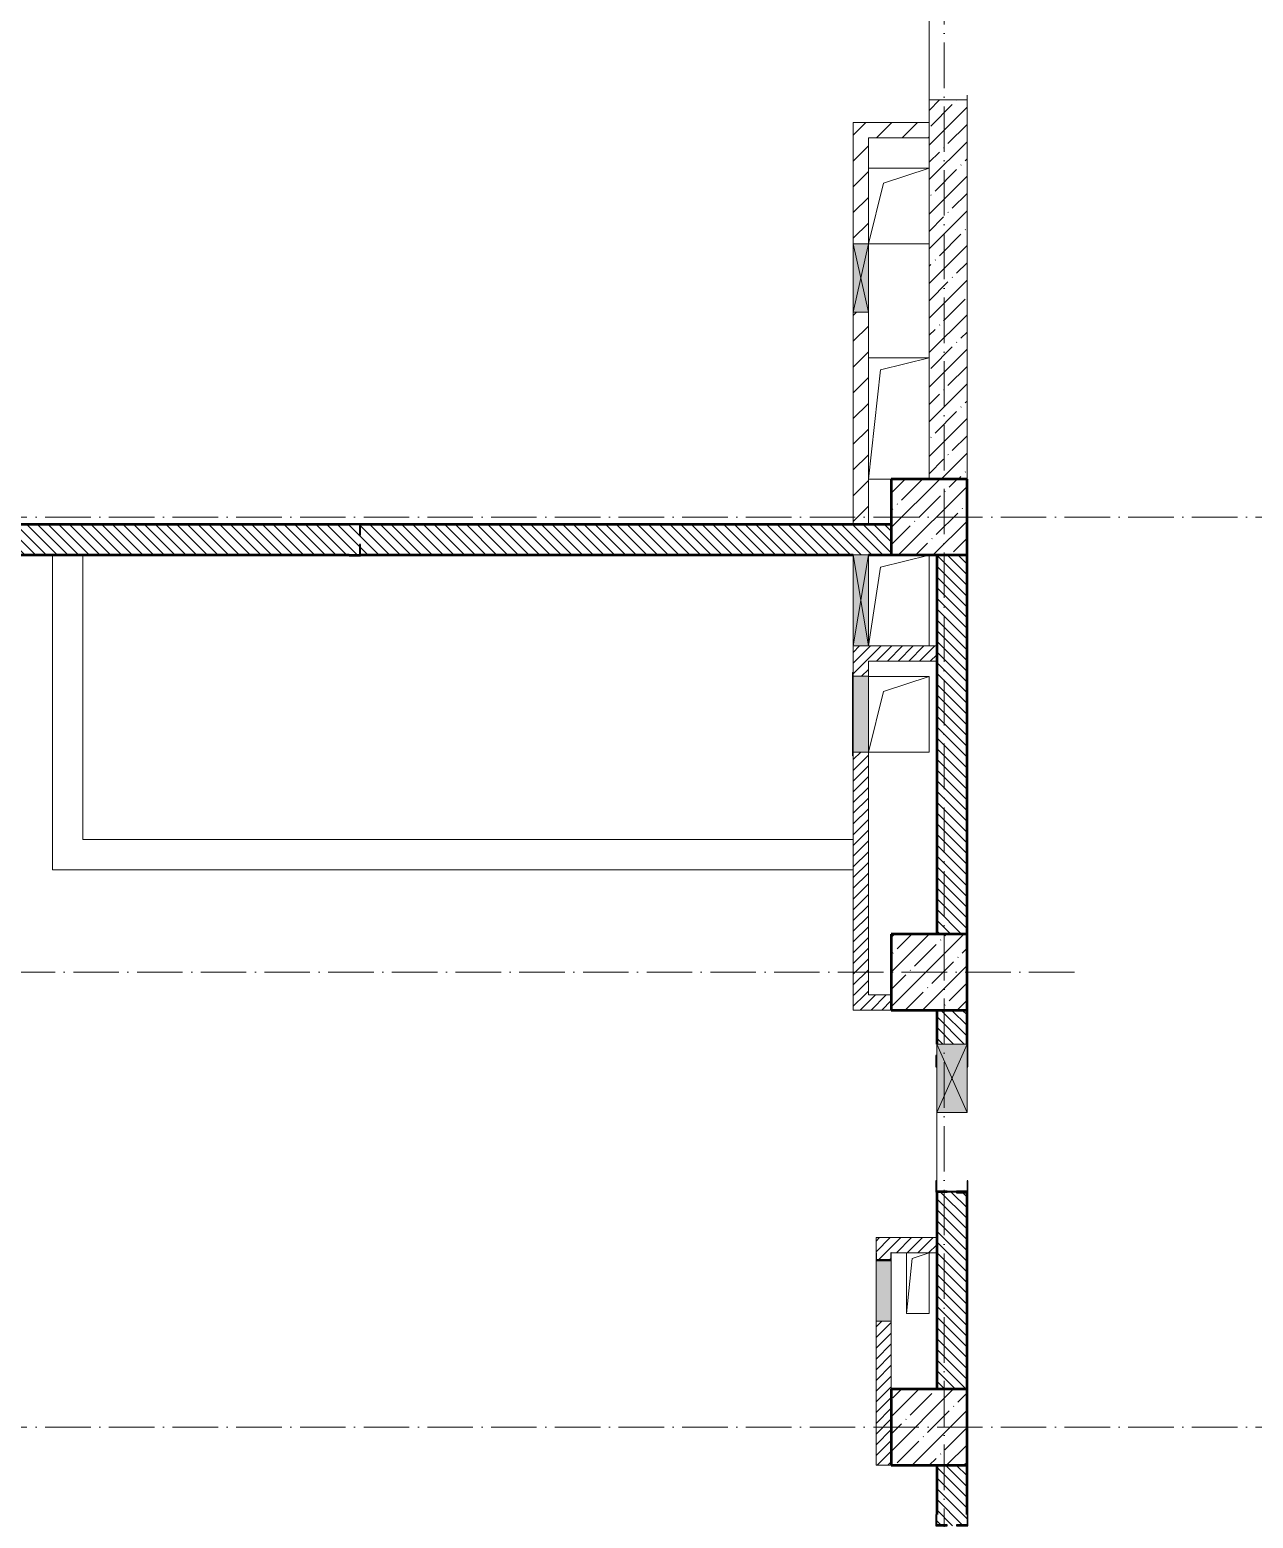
# Model space of a CAD drawing. Header units: millimetres. Extents: x -213536 to 1564669, y -45299 to 942238.
# Drawn here: x -16172 to -8104, y 490897 to 500709 of the extents above; entities that cross this region are included whole.
import ezdxf

# ---------------------------------------------------------------- set-up
doc = ezdxf.new("R2010")
doc.units = ezdxf.units.MM
doc.linetypes.add('50_200_ШТРИХ_1Т_ш5_п1_п1_', pattern=[700, 500, -100, 0, -100])
for name, color, linetype, lineweight in [('3.1) ЖБ окна 1.2 м', 102, 'Continuous', 30), ('A-DETL-GENF-OTLN', 7, 'Continuous', 9), ('A-FLOR-____-OTLN', 7, 'Continuous', 9), ('A-GENM-____-MCUT', 7, 'Continuous', 25), ('A-GENM-____-OTLN', 7, 'Continuous', 9), ('A-GENM-____-OTLN-1', 7, 'Continuous', 25), ('A-GLAZ-____-OTLN', 7, 'Continuous', 9), ('A-WALL-____-MCUT-1', 7, 'Continuous', 9), ('A-WALL-____-MCUT-2', 7, 'Continuous', 50), ('A-WALL-____-OTLN', 7, 'Continuous', 9), ('A-WALL-____-PATT-1', 7, 'Continuous', 9), ('A-WALL-FNSH-MCUT-1', 7, 'Continuous', 9), ('I-WALL-____-OTLN', 7, 'Continuous', 9), ('S-COLS-____-MCUT', 7, 'Continuous', 50), ('S-COLS-____-OTLN', 7, 'Continuous', 9), ('S-GRID-____-OTLN-1', 7, '50_200_ШТРИХ_1Т_ш5_п1_п1_', 9)]:
    doc.layers.add(name, color=color, linetype=linetype, lineweight=lineweight)
doc.layers.add('A-GLAZ-____-OTLN-1', color=7, linetype='Continuous', lineweight=9, true_color=0xc0c0c0)
pattern_1 = [(135, (-15591.663, 459015.94), (-35.35534, -35.35534), [])]
pattern_2 = [(45, (-15591.663, 459015.94), (-35.35534, 35.35534), [])]
pattern_3 = [(45, (-15591.66, 459015.94), (-84.8528, 84.8528), [])]

# ---------------------------------------------------------------- blocks, each defined once
blk = doc.blocks.new('BSC_Колонна _Прямоугольная - 500х500-V37-АР1_План отверстий 2 этажа в осях 1-64_А-ГГ')
at = {"layer": 'S-COLS-____-OTLN'}
h = blk.add_hatch(dxfattribs=at)
h.set_pattern_fill('FP_66', color=256, style=0, pattern_type=2)
h.set_pattern_definition([(45, (-5350, -32481.04), (-114.04925, 114.04925), []), (45, (-5235.95, -32481.04), (-114.04925, 114.04925), [201.613, -40.323, 3.353, -36.97])])
h.paths.add_polyline_path([(-250, -250), (250, -250), (250, 250), (-250, 250)], flags=0)
at = {"layer": 'S-COLS-____-MCUT'}
for p, q in [((250, 250), (-250, 250)), ((-250, 250), (-250, -250)), ((250, -250), (250, 250)), ((-250, -250), (250, -250))]:
    blk.add_line(p, q, dxfattribs=at)
blk = doc.blocks.new('BSC_Колонна _Прямоугольная - 500х500-V49-АР1_План отверстий 2 этажа в осях 1-64_А-ГГ')
at = {"layer": 'S-COLS-____-OTLN'}
h = blk.add_hatch(dxfattribs=at)
h.set_pattern_fill('FP_78', color=256, style=0, pattern_type=2)
h.set_pattern_definition([(45, (-5350, -35481.04), (-114.04925, 114.04925), []), (45, (-5235.95, -35481.04), (-114.04925, 114.04925), [201.613, -40.323, 3.353, -36.97])])
h.paths.add_polyline_path([(-250, -250), (250, -250), (250, 250), (-250, 250)], flags=0)
at = {"layer": 'S-COLS-____-MCUT'}
for p, q in [((250, 250), (-250, 250)), ((-250, 250), (-250, -250)), ((250, -250), (250, 250)), ((-250, -250), (250, -250))]:
    blk.add_line(p, q, dxfattribs=at)
blk = doc.blocks.new('BSC_Колонна _Прямоугольная - 500х500-V102-АР1_План отверстий 2 этажа в осях 1-64_А-ГГ')
at = {"layer": 'S-COLS-____-OTLN'}
h = blk.add_hatch(dxfattribs=at)
h.set_pattern_fill('FP_131', color=256, style=0, pattern_type=2)
h.set_pattern_definition([(45, (-5350, -38481.04), (-114.04925, 114.04925), []), (45, (-5235.95, -38481.04), (-114.04925, 114.04925), [201.613, -40.323, 3.353, -36.97])])
h.paths.add_polyline_path([(-250, -250), (250, -250), (250, 250), (-250, 250), (-250, 94.6)], flags=0)
at = {"layer": 'S-COLS-____-MCUT'}
for p, q in [((250, 250), (-250, 250)), ((-250, 250), (-250, -250)), ((250, -250), (250, 250)), ((-250, -250), (250, -250))]:
    blk.add_line(p, q, dxfattribs=at)
blk = doc.blocks.new('АР_Перемычка - АР_Перемычка-28357691-АР1_План отверстий 2 этажа в осях 1-64_А-ГГ')
at = {"layer": 'A-GENM-____-OTLN'}
blk.add_line((-250, -100), (-243, -100), dxfattribs=at)
blk = doc.blocks.new('Фахверк_СКБ_Уголок - 200_3960-28268576-АР1_План отверстий 2 этажа в осях 1-64_А-ГГ')
at = {"layer": 'A-GENM-____-MCUT'}
for p, q in [((200, 156), (125, 156)), ((125, 156), (125, 81)), ((131, 81), (131, 150)), ((131, 150), (200, 150)), ((200, 150), (200, 156)), ((125, 81), (131, 81)), ((131, 19), (125, 19)), ((125, 19), (125, -56)), ((131, -50), (131, 19)), ((125, -56), (200, -56)), ((200, -50), (131, -50)), ((200, -56), (200, -50))]:
    blk.add_line(p, q, dxfattribs=at)
blk = doc.blocks.new('Фахверк_СКБ_Уголок - 200_3550-28267367-АР1_План отверстий 2 этажа в осях 1-64_А-ГГ')
at = {"layer": 'A-GENM-____-MCUT'}
for p, q in [((200, 156), (125, 156)), ((125, 156), (125, 81)), ((131, 81), (131, 150)), ((131, 150), (200, 150)), ((200, 150), (200, 156)), ((125, 81), (131, 81)), ((131, 19), (125, 19)), ((125, 19), (125, -56)), ((131, -50), (131, 19)), ((125, -56), (200, -56)), ((200, -50), (131, -50)), ((200, -56), (200, -50))]:
    blk.add_line(p, q, dxfattribs=at)
blk = doc.blocks.new('154_Стойка_СКБ_Уголок - СМ-2480_200-V144-АР1_План отверстий 2 этажа в осях 1-64_А-ГГ')
at = {"layer": 'A-GENM-____-MCUT'}
for p, q in [((125, 156), (125, 150)), ((200, 156), (125, 156)), ((200, 150), (200, 156)), ((125, -50), (125, -56)), ((125, -56), (200, -56)), ((200, -56), (200, -50))]:
    blk.add_line(p, q, dxfattribs=at)
blk = doc.blocks.new('Стойка_Влож_Уголок - Уголок-V145-АР1_План отверстий 2 этажа в осях 1-64_А-ГГ')
at = {"layer": 'A-GENM-____-MCUT'}
for p, q in [((0, -75), (75, -75)), ((75, -75), (75, -69))]:
    blk.add_line(p, q, dxfattribs=at)
blk = doc.blocks.new('154_Стойка_СКБ_Уголок - СМ-2480_200-28447058-АР1_План отверстий 2 этажа в осях 1-64_А-ГГ')
at = {"layer": 'A-GENM-____-MCUT'}
for p, q in [((125, 156), (125, 81)), ((200, 156), (125, 156)), ((131, 81), (131, 150)), ((131, 150), (200, 150)), ((200, 150), (200, 156)), ((125, 81), (131, 81)), ((131, 19), (125, 19)), ((125, 19), (125, -56)), ((131, -50), (131, 19)), ((125, -56), (200, -56)), ((200, -50), (131, -50)), ((200, -56), (200, -50))]:
    blk.add_line(p, q, dxfattribs=at)
blk = doc.blocks.new('Стойка_Влож_Полоса боковая - Полоса-28346330-АР1_План отверстий 2 этажа в осях 1-64_А-ГГ')
at = {"layer": 'A-GENM-____-OTLN'}
for p, q in [((-5, -31), (-5, 31)), ((0, 31), (0, -31))]:
    blk.add_line(p, q, dxfattribs=at)
blk = doc.blocks.new('Стойка_Влож_Уголок - Уголок-28346305-АР1_План отверстий 2 этажа в осях 1-64_А-ГГ')
at = {"layer": 'A-GENM-____-MCUT'}
for p, q in [((75, 75), (0, 75)), ((0, 0), (6, 0)), ((6, 69), (75, 69)), ((6, 0), (6, 69)), ((75, 69), (75, 75))]:
    blk.add_line(p, q, dxfattribs=at)
blk = doc.blocks.new('AR_Отверстие Ниша - Лючок-32405468-АР1_План отверстий 2 этажа в осях 1-64_А-ГГ')
at = {"layer": 'A-GLAZ-____-OTLN'}
blk.add_hatch(color=256, dxfattribs=at).paths.add_polyline_path([(200, -47), (200, 50), (-200, 50), (-200, -50), (200, -50)], flags=0)
for p, q in [((200, 50), (-200, 50)), ((200, -50), (200, 50)), ((-200, -50), (200, -50))]:
    blk.add_line(p, q, dxfattribs=at)
blk = doc.blocks.new('AR_Отверстие Ниша - Лючок-32403618-АР1_План отверстий 2 этажа в осях 1-64_А-ГГ')
at = {"layer": 'A-GLAZ-____-OTLN'}
blk.add_hatch(color=256, dxfattribs=at).paths.add_polyline_path([(-250, -50), (250, -50), (250, 50), (-250, 50)], flags=0)
for p, q in [((-250, 50), (250, 50)), ((-250, -50), (-250, 50)), ((250, 50), (250, -50)), ((250, -50), (-250, -50))]:
    blk.add_line(p, q, dxfattribs=at)
blk = doc.blocks.new('Л_Общий_Лючок - Лючок-29753807-АР1_План отверстий 2 этажа в осях 1-64_А-ГГ')
at = {"layer": 'A-GLAZ-____-OTLN-1'}
blk.add_hatch(color=256, dxfattribs=at).paths.add_polyline_path([(524, -6), (524, 0), (-24, 0), (-24, -6), (500, -6)], flags=0)
at = {"layer": 'A-GLAZ-____-OTLN'}
for p, q in [((-24, 0), (-24, -6)), ((524, 0), (524, -6)), ((-24, -6), (524, -6))]:
    blk.add_line(p, q, dxfattribs=at)
blk = doc.blocks.new('154_Фахверк_СКБ_Швеллер - Тип_100_3960_зеркало-29769493-АР1_План отверстий 2 этажа в осях 1-64_А-ГГ')
at = {"layer": 'A-GENM-____-MCUT'}
for p, q in [((175, 50), (125, 50)), ((125, 50), (125, -50)), ((128, 47), (175, 47)), ((128, -47), (128, 47)), ((175, 47), (175, 50)), ((125, -50), (175, -50)), ((175, -47), (128, -47)), ((175, -50), (175, -47))]:
    blk.add_line(p, q, dxfattribs=at)
blk = doc.blocks.new('AR_Отверстие прямоугольное _в плите_ - AR_Отверстие прямоугольное _в плите_-30459278-АР1_План отверстий 2 этажа в осях 1-64_А-ГГ')
at = {"layer": 'A-GENM-____-OTLN'}
for p, q in [((-75, 200), (-75, -200)), ((-37.5, 162.5), (75, 200)), ((75, -200), (75, 200)), ((-75, -200), (-37.5, 162.5)), ((-75, -200), (75, -200))]:
    blk.add_line(p, q, dxfattribs=at)
blk = doc.blocks.new('AR_Отверстие прямоугольное _в плите_ - AR_Отверстие прямоугольное _в плите_-30459445-АР1_План отверстий 2 этажа в осях 1-64_А-ГГ')
at = {"layer": 'A-GENM-____-OTLN'}
for p, q in [((200, 250), (-200, 250)), ((-100, 150), (200, 250)), ((200, -250), (200, 250)), ((-200, -250), (-100, 150)), ((-200, -250), (200, -250))]:
    blk.add_line(p, q, dxfattribs=at)
blk = doc.blocks.new('AR_Отверстие прямоугольное _в плите_ - AR_Отверстие прямоугольное _в плите_-V173-АР1_План отверстий 2 этажа в осях 1-64_А-ГГ')
at = {"layer": 'A-GENM-____-OTLN'}
for p, q in [((200, 250), (-200, 250)), ((-100, 150), (200, 250)), ((-200, -250), (-100, 150)), ((-200, -250), (200, -250))]:
    blk.add_line(p, q, dxfattribs=at)
blk = doc.blocks.new('AR_Отверстие прямоугольное _в плите_ - AR_Отверстие прямоугольное _в плите_-30552819-АР1_План отверстий 2 этажа в осях 1-64_А-ГГ')
at = {"layer": 'A-GENM-____-OTLN'}
for p, q in [((200, 400), (-200, 400)), ((-120, 320), (200, 400)), ((-200, -400), (-120, 320)), ((-200, -400), (-50, -400))]:
    blk.add_line(p, q, dxfattribs=at)
blk = doc.blocks.new('AR_Отверстие прямоугольное _в плите_ - AR_Отверстие прямоугольное _в плите_-30552564-АР1_План отверстий 2 этажа в осях 1-64_А-ГГ')
at = {"layer": 'A-GENM-____-OTLN'}
for p, q in [((200, 300), (-200, 300)), ((-120, 220), (200, 300)), ((200, -299.7), (200, 300)), ((-199.9, -299.7), (-120, 220))]:
    blk.add_line(p, q, dxfattribs=at)
blk = doc.blocks.new('AR_Отверстие прямоугольное _в стене_ - AR_Отверстие прямоугольное _в стене__ОВ-36815002-АР1_План отверстий 2 этажа в осях 1-64_А-ГГ')
at = {"layer": 'A-GLAZ-____-OTLN'}
blk.add_hatch(color=256, dxfattribs=at).paths.add_polyline_path([(225, 50), (-225, 50), (-225, -50), (225, -50)], flags=0)
at = {"layer": 'A-DETL-GENF-OTLN'}
for p, q in [((-225, -50), (-225, 50)), ((-225, 50), (225, 50)), ((225, 50), (-225, -50)), ((-225, 50), (225, -50)), ((225, 50), (-225, 50)), ((-225, 50), (-225, -50)), ((225, 50), (225, -50)), ((225, -50), (225, 50)), ((225, -50), (-225, -50)), ((-225, -50), (225, -50))]:
    blk.add_line(p, q, dxfattribs=at)
blk = doc.blocks.new('AR_Отверстие прямоугольное _в стене_ - AR_Отверстие прямоугольное _в стене__ОВ-V198-АР1_План отверстий 2 этажа в осях 1-64_А-ГГ')
at = {"layer": 'A-GLAZ-____-OTLN'}
blk.add_hatch(color=256, dxfattribs=at).paths.add_polyline_path([(-225, -100), (225, -100), (225, 100), (-225, 100)], flags=0)
at = {"layer": 'A-DETL-GENF-OTLN'}
for p, q in [((-225, -100), (-225, 100)), ((-225, 100), (225, 100)), ((225, 100), (-225, -100)), ((-225, 100), (225, -100)), ((225, 100), (-225, 100)), ((-225, 100), (-225, -100)), ((225, 100), (225, -100)), ((225, -100), (225, 100)), ((225, -100), (-225, -100)), ((-225, -100), (225, -100))]:
    blk.add_line(p, q, dxfattribs=at)
blk = doc.blocks.new('AR_Отверстие прямоугольное _в стене_ - AR_Отверстие прямоугольное _в стене__ОВ-36902575-АР1_План отверстий 2 этажа в осях 1-64_А-ГГ')
at = {"layer": 'A-GLAZ-____-OTLN'}
blk.add_hatch(color=256, dxfattribs=at).paths.add_polyline_path([(-300, -50), (300, -50), (300, 50), (-300, 50)], flags=0)
at = {"layer": 'A-DETL-GENF-OTLN'}
for p, q in [((-300, -50), (-300, 50)), ((-300, 50), (300, 50)), ((300, 50), (-300, -50)), ((-300, 50), (300, -50)), ((300, 50), (-300, 50)), ((-300, 50), (-300, -50)), ((300, 50), (300, -50)), ((300, -50), (300, 50)), ((300, -50), (-300, -50)), ((-300, -50), (300, -50))]:
    blk.add_line(p, q, dxfattribs=at)
blk = doc.blocks.new('2этаж')
at = {"layer": 'S-GRID-____-OTLN-1', "color": 251, "ltscale": 0.6, "true_color": 0x636466}
for p, q in [((-10141.7, 454533.3), (-10141.7, 508896.9)), ((11116.1, 497497), (-20260.4, 497497)), ((-9283.2, 494497), (-20260.4, 494497)), ((11116.1, 491497), (-20260.4, 491497))]:
    blk.add_line(p, q, dxfattribs=at)

msp = doc.modelspace()

# ---------------------------------------------------------------- hatches: boundary and pattern name
at = {"layer": 'A-WALL-____-PATT-1'}
h = msp.add_hatch(dxfattribs=at)
h.set_pattern_fill('FP_25', color=256, style=0, pattern_type=2)
h.set_pattern_definition([(45, (-15591.66, 459015.94), (-114.04925, 114.04925), []), (45, (-15477.61, 459015.94), (-114.04925, 114.04925), [201.612, -40.322, 3.353, -36.97])])
h.paths.add_polyline_path([(-9991.7, 497747), (-9991.7, 500247), (-10241.7, 500247), (-10241.7, 497747)], flags=0)
h.paths.add_polyline_path([(-10241.7, 502047), (-9991.7, 502047), (-9991.7, 502747), (-10241.7, 502747)], flags=0)
h = msp.add_hatch(dxfattribs=at)
h.set_pattern_fill('FP_4', color=256, style=0, pattern_type=2)
h.set_pattern_definition(pattern_3)
h.paths.add_polyline_path([(-10241.7, 499997), (-10241.7, 500097), (-10741.7, 500097), (-10741.7, 499997), (-10641.7, 499997)], flags=0)
h = msp.add_hatch(dxfattribs=at)
h.set_pattern_fill('FP_4', color=256, style=0, pattern_type=2)
h.set_pattern_definition(pattern_3)
h.paths.add_polyline_path([(-10741.7, 497447), (-10641.7, 497447), (-10641.7, 498847), (-10741.7, 498847), (-10741.7, 497591.6)], flags=0)
h.paths.add_polyline_path([(-10741.7, 499297), (-10641.7, 499297), (-10641.7, 499997), (-10741.7, 499997)], flags=0)
h = msp.add_hatch(dxfattribs=at)
h.set_pattern_fill('FP_6', color=256, style=0, pattern_type=2)
h.set_pattern_definition(pattern_1)
h.paths.add_polyline_path([(-10641.7, 497247), (-10491.7, 497247), (-10491.7, 497447), (-13991.7, 497447), (-13991.7, 497378), (-13997.7, 497378), (-13997.7, 497447), (-17541.7, 497447), (-17541.7, 497247), (-13997.7, 497247), (-13997.7, 497316), (-13991.7, 497316), (-13991.7, 497247), (-10741.7, 497247)], flags=0)
h = msp.add_hatch(dxfattribs=at)
h.set_pattern_fill('FP_6', color=256, style=0, pattern_type=2)
h.set_pattern_definition(pattern_1)
h.paths.add_polyline_path([(-9991.7, 494747), (-9991.7, 497247), (-10191.7, 497247), (-10191.7, 494747)], flags=0)
h = msp.add_hatch(dxfattribs=at)
h.set_pattern_fill('FP_5', color=256, style=0, pattern_type=2)
h.set_pattern_definition(pattern_2)
h.paths.add_polyline_path([(-10191.7, 496547), (-10191.7, 496647), (-10741.7, 496647), (-10741.7, 496547), (-10641.7, 496547)], flags=0)
h = msp.add_hatch(dxfattribs=at)
h.set_pattern_fill('FP_5', color=256, style=0, pattern_type=2)
h.set_pattern_definition(pattern_2)
h.paths.add_polyline_path([(-10741.7, 494347), (-10641.7, 494347), (-10641.7, 495947), (-10741.7, 495947)], flags=0)
h.paths.add_polyline_path([(-10741.7, 496447), (-10641.7, 496447), (-10641.7, 496547), (-10741.7, 496547)], flags=0)
h = msp.add_hatch(dxfattribs=at)
h.set_pattern_fill('FP_5', color=256, style=0, pattern_type=2)
h.set_pattern_definition(pattern_2)
h.paths.add_polyline_path([(-10491.7, 494247), (-10491.7, 494347), (-10741.7, 494347), (-10741.7, 494247)], flags=0)
h = msp.add_hatch(dxfattribs=at)
h.set_pattern_fill('FP_6', color=256, style=0, pattern_type=2)
h.set_pattern_definition(pattern_1)
h.paths.add_polyline_path([(-9991.7, 491747), (-9991.7, 493047), (-10191.7, 493047), (-10191.7, 491747)], flags=0)
h.paths.add_polyline_path([(-10041.7, 494022), (-9991.7, 494022), (-9991.7, 494247), (-10191.7, 494247), (-10191.7, 494022)], flags=0)
h = msp.add_hatch(dxfattribs=at)
h.set_pattern_fill('FP_5', color=256, style=0, pattern_type=2)
h.set_pattern_definition(pattern_2)
h.paths.add_polyline_path([(-10591.7, 491247), (-10491.7, 491247), (-10491.7, 492197), (-10591.7, 492197), (-10591.7, 491747)], flags=0)
h.paths.add_polyline_path([(-10495, 492600), (-10494.7, 492600), (-10494.7, 492647), (-10491.7, 492647), (-10491.7, 492747), (-10591.7, 492747), (-10591.7, 492647), (-10588.7, 492647), (-10588.7, 492600)], flags=0)
h = msp.add_hatch(dxfattribs=at)
h.set_pattern_fill('FP_5', color=256, style=0, pattern_type=2)
h.set_pattern_definition(pattern_2)
h.paths.add_polyline_path([(-10191.7, 492647), (-10191.7, 492747), (-10491.7, 492747), (-10491.7, 492647), (-10303, 492647)], flags=0)
h = msp.add_hatch(dxfattribs=at)
h.set_pattern_fill('FP_6', color=256, style=0, pattern_type=2)
h.set_pattern_definition(pattern_1)
h.paths.add_polyline_path([(-9991.7, 485747), (-9991.7, 488322), (-10191.7, 488322), (-10191.7, 485747)], flags=0)
h.paths.add_polyline_path([(-10191.7, 488872), (-9991.7, 488872), (-9991.7, 489141), (-10060.7, 489141), (-10060.7, 489147), (-10122.7, 489147), (-10122.7, 489141), (-10191.7, 489141), (-10191.7, 489072)], flags=0)
h.paths.add_polyline_path([(-10060.7, 490847), (-10060.7, 490853), (-9991.7, 490853), (-9991.7, 491247), (-10191.7, 491247), (-10191.7, 490853), (-10122.7, 490853), (-10122.7, 490847)], flags=0)

# ---------------------------------------------------------------- linework, layer by layer
at = {"layer": 'A-FLOR-____-OTLN'}
for p, q in [((-10641.7, 499797), (-10241.7, 499797)), ((-10241.7, 499297), (-10641.7, 499297)), ((-10641.7, 498547), (-10241.7, 498547)), ((-10491.7, 497747), (-10641.7, 497747)), ((-10641.7, 497246.6), (-10241.7, 497246.6)), ((-10241.7, 497246.6), (-10241.7, 496647)), ((-10641.7, 496446.6), (-10241.7, 496446.6)), ((-10241.7, 496446.6), (-10241.7, 495946.6)), ((-10241.7, 495946.6), (-10641.7, 495946.6)), ((-10391.7, 492247), (-10391.7, 492647)), ((-10241.7, 492647), (-10241.7, 492247)), ((-10241.7, 492247), (-10391.7, 492247))]:
    msp.add_line(p, q, dxfattribs=at)
at = {"layer": 'A-WALL-____-MCUT-1'}
for p, q in [((-9991.7, 500247), (-10241.7, 500247)), ((-10241.7, 500247), (-10241.7, 497747)), ((-9991.7, 497747), (-9991.7, 500247))]:
    msp.add_line(p, q, dxfattribs=at)
at = {"layer": 'A-WALL-____-MCUT-2'}
for p, q in [((-14066.7, 497447), (-17541.7, 497447)), ((-10491.7, 497447), (-13991.7, 497447)), ((-17541.7, 497247), (-14066.7, 497247)), ((-13991.7, 497247), (-10741.7, 497247)), ((-10641.7, 497247), (-10491.7, 497247)), ((-10191.7, 497247), (-10191.7, 494747)), ((-9991.7, 494747), (-9991.7, 497247)), ((-10191.7, 494247), (-10191.7, 494022)), ((-9991.7, 494022), (-9991.7, 494247)), ((-10191.7, 493047), (-10191.7, 491747)), ((-9991.7, 491747), (-9991.7, 493047)), ((-10191.7, 491247), (-10191.7, 490922)), ((-9991.7, 490922), (-9991.7, 491247))]:
    msp.add_line(p, q, dxfattribs=at)
at = {"layer": 'A-WALL-____-OTLN'}
for p, q in [((-10241.7, 500247), (-10241.7, 502047)), ((-9991.7, 500277), (-9991.7, 500247))]:
    msp.add_line(p, q, dxfattribs=at)
at = {"layer": 'A-WALL-FNSH-MCUT-1'}
for p, q in [((-10741.7, 500097), (-10741.7, 499297)), ((-10241.7, 500097), (-10741.7, 500097)), ((-10641.7, 499297), (-10641.7, 499997)), ((-10641.7, 499997), (-10241.7, 499997)), ((-10741.7, 498847), (-10741.7, 497447)), ((-10641.7, 497447), (-10641.7, 498847)), ((-10741.7, 496647), (-10741.7, 496447)), ((-10191.7, 496647), (-10641.7, 496647)), ((-10191.7, 496547), (-10191.7, 496647)), ((-10641.7, 496547), (-10191.7, 496547)), ((-10641.7, 496447), (-10641.7, 496547)), ((-10741.7, 495947), (-10741.7, 494247)), ((-10641.7, 494347), (-10641.7, 495947)), ((-10491.7, 494347), (-10641.7, 494347)), ((-10741.7, 494247), (-10491.7, 494247)), ((-10191.7, 492747), (-10591.7, 492747)), ((-10591.7, 492747), (-10591.7, 492647)), ((-10491.7, 492647), (-10191.7, 492647)), ((-10591.7, 492197), (-10591.7, 491247)), ((-10491.7, 491747), (-10491.7, 492197)), ((-10591.7, 491247), (-10491.7, 491247))]:
    msp.add_line(p, q, dxfattribs=at)
at = {"layer": 'I-WALL-____-OTLN'}
for p, q in [((-16021.7, 495172), (-16021.7, 497247)), ((-15821.7, 497247), (-15821.7, 495372)), ((-15821.7, 495372), (-10741.7, 495372)), ((-10741.7, 495172), (-16021.7, 495172)), ((-10191.7, 493122), (-10191.7, 493572))]:
    msp.add_line(p, q, dxfattribs=at)

# ---------------------------------------------------------------- block references
at = {"layer": '3.1) ЖБ окна 1.2 м'}
msp.add_blockref('2этаж', (0, 0), dxfattribs=at)
at = {"layer": 'A-GENM-____-OTLN'}
for name, p in [('AR_Отверстие прямоугольное _в плите_ - AR_Отверстие прямоугольное _в плите_-V173-АР1_План отверстий 2 этажа в осях 1-64_А-ГГ', (-10441.7, 499547)), ('AR_Отверстие прямоугольное _в плите_ - AR_Отверстие прямоугольное _в плите_-30552819-АР1_План отверстий 2 этажа в осях 1-64_А-ГГ', (-10441.7, 498147)), ('AR_Отверстие прямоугольное _в плите_ - AR_Отверстие прямоугольное _в плите_-30552564-АР1_План отверстий 2 этажа в осях 1-64_А-ГГ', (-10441.7, 496946.6)), ('AR_Отверстие прямоугольное _в плите_ - AR_Отверстие прямоугольное _в плите_-30459445-АР1_План отверстий 2 этажа в осях 1-64_А-ГГ', (-10441.7, 496196.6)), ('AR_Отверстие прямоугольное _в плите_ - AR_Отверстие прямоугольное _в плите_-30459278-АР1_План отверстий 2 этажа в осях 1-64_А-ГГ', (-10316.7, 492447))]:
    msp.add_blockref(name, p, dxfattribs=at)
for name, p, rotation in [('АР_Перемычка - АР_Перемычка-28357691-АР1_План отверстий 2 этажа в осях 1-64_А-ГГ', (-10091.7, 493947), 269.9999999999999), ('Стойка_Влож_Уголок - Уголок-V145-АР1_План отверстий 2 этажа в осях 1-64_А-ГГ', (-10060.7, 493947), 90.00000000000027), ('Стойка_Влож_Полоса боковая - Полоса-28346330-АР1_План отверстий 2 этажа в осях 1-64_А-ГГ', (-10091.7, 493047), 269.9999999999999), ('Стойка_Влож_Уголок - Уголок-28346305-АР1_План отверстий 2 этажа в осях 1-64_А-ГГ', (-10060.7, 493047), 269.9999999999999)]:
    msp.add_blockref(name, p, dxfattribs=dict(at, rotation=rotation))
at = {"layer": 'A-GENM-____-OTLN-1'}
for name, p, rotation in [('Фахверк_СКБ_Уголок - 200_3550-28267367-АР1_План отверстий 2 этажа в осях 1-64_А-ГГ', (-13866.7, 497397), 180), ('154_Стойка_СКБ_Уголок - СМ-2480_200-V144-АР1_План отверстий 2 этажа в осях 1-64_А-ГГ', (-10141.7, 494072), 269.9999999999999), ('154_Стойка_СКБ_Уголок - СМ-2480_200-28447058-АР1_План отверстий 2 этажа в осях 1-64_А-ГГ', (-10041.7, 492922), 89.99999999999991), ('154_Фахверк_СКБ_Швеллер - Тип_100_3960_зеркало-29769493-АР1_План отверстий 2 этажа в осях 1-64_А-ГГ', (-10541.7, 492472), 89.99999999999993), ('Фахверк_СКБ_Уголок - 200_3960-28268576-АР1_План отверстий 2 этажа в осях 1-64_А-ГГ', (-10041.7, 490722), 89.99999999999991)]:
    msp.add_blockref(name, p, dxfattribs=dict(at, rotation=rotation))
at = {"layer": 'A-GLAZ-____-OTLN'}
for name, p, rotation in [('AR_Отверстие прямоугольное _в стене_ - AR_Отверстие прямоугольное _в стене__ОВ-36815002-АР1_План отверстий 2 этажа в осях 1-64_А-ГГ', (-10691.7, 499072), 269.9999999999999), ('AR_Отверстие прямоугольное _в стене_ - AR_Отверстие прямоугольное _в стене__ОВ-36902575-АР1_План отверстий 2 этажа в осях 1-64_А-ГГ', (-10691.7, 496947), 89.9999999999999), ('Л_Общий_Лючок - Лючок-29753807-АР1_План отверстий 2 этажа в осях 1-64_А-ГГ', (-10741.7, 496447), 269.9999999999999), ('AR_Отверстие Ниша - Лючок-32403618-АР1_План отверстий 2 этажа в осях 1-64_А-ГГ', (-10691.7, 496197), 89.9999999999999), ('AR_Отверстие прямоугольное _в стене_ - AR_Отверстие прямоугольное _в стене__ОВ-V198-АР1_План отверстий 2 этажа в осях 1-64_А-ГГ', (-10091.7, 493797), 89.99999999999991), ('AR_Отверстие Ниша - Лючок-32405468-АР1_План отверстий 2 этажа в осях 1-64_А-ГГ', (-10541.7, 492397), 269.9999999999999)]:
    msp.add_blockref(name, p, dxfattribs=dict(at, rotation=rotation))
at = {"layer": 'S-COLS-____-OTLN'}
for name, p in [('BSC_Колонна _Прямоугольная - 500х500-V102-АР1_План отверстий 2 этажа в осях 1-64_А-ГГ', (-10241.7, 497497)), ('BSC_Колонна _Прямоугольная - 500х500-V49-АР1_План отверстий 2 этажа в осях 1-64_А-ГГ', (-10241.7, 494497)), ('BSC_Колонна _Прямоугольная - 500х500-V37-АР1_План отверстий 2 этажа в осях 1-64_А-ГГ', (-10241.7, 491497))]:
    msp.add_blockref(name, p, dxfattribs=at)

doc.saveas('drawing.dxf')
